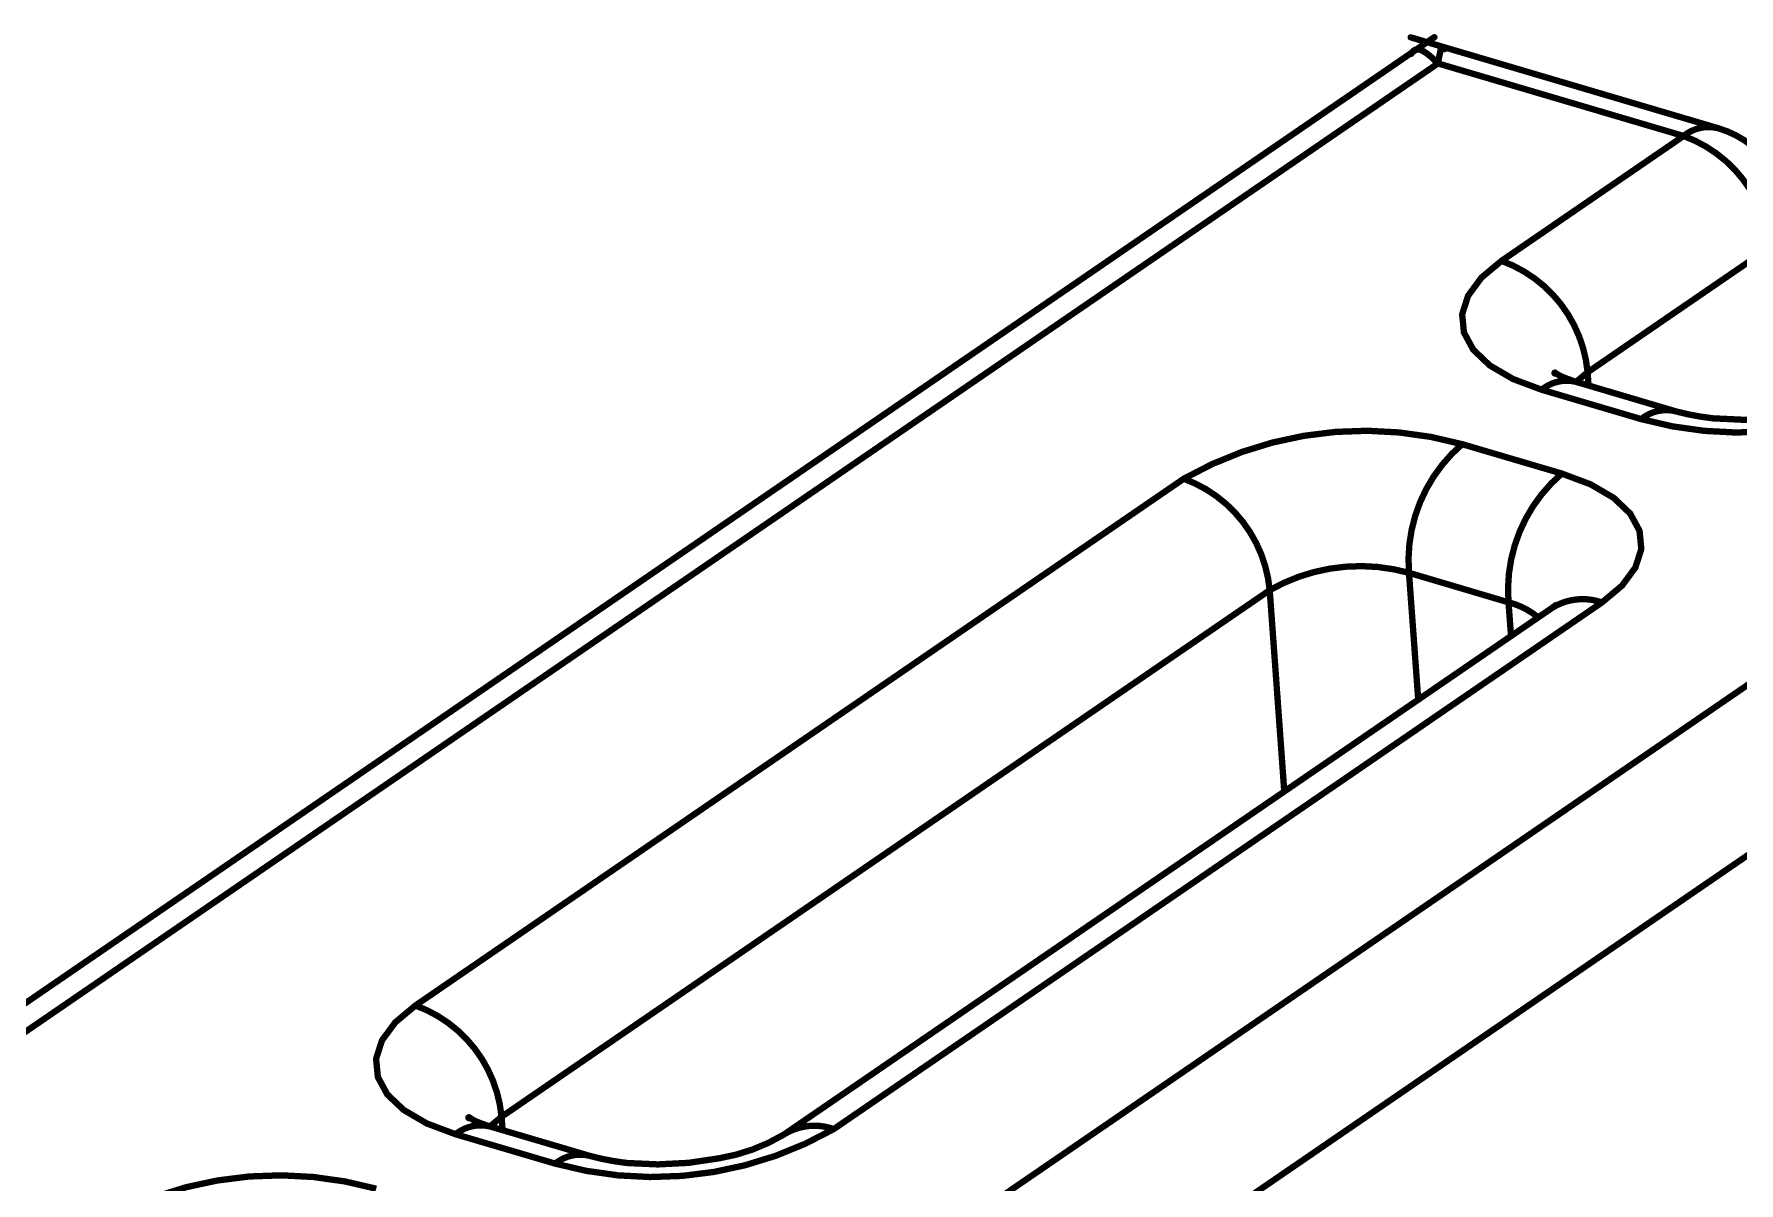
# Model space of a CAD drawing. Header units: inches. Extents: x 0 to 35.2, y -0.7 to 15.9.
# Drawn here: x 33.7064 to 33.8411, y 9.7648 to 9.8556 of the extents above; entities that cross this region are included whole.
import ezdxf

# ---------------------------------------------------------------- set-up
doc = ezdxf.new("R2010")
doc.units = ezdxf.units.IN
doc.header["$MEASUREMENT"] = 0
doc.layers.add('Dimensions', color=6, linetype='Continuous')

msp = doc.modelspace()

# ---------------------------------------------------------------- linework, layer by layer
at = {"layer": 'Dimensions'}
for points in [[(33.67008, 9.75457, 0.0005, 0.0005, 0), (33.81704, 9.85532, 0.0005, 0.0005, 0)], [(33.81518, 9.85531, 0.0005, 0.0005, 0), (33.83947, 9.84813, 0.0005, 0.0005, 0)], [(33.81522, 9.854, 0.0005, 0.0005, -0.426462), (33.81593, 9.85432, 0.0005, 0.0005, 0)], [(33.81593, 9.85432, 0.0005, 0.0005, -0.073158), (33.81637, 9.85409, 0.0005, 0.0005, 0)], [(33.81637, 9.85409, 0.0005, 0.0005, -0.02985), (33.81685, 9.85371, 0.0005, 0.0005, 0)], [(33.81685, 9.85371, 0.0005, 0.0005, -0.008247), (33.81733, 9.85325, 0.0005, 0.0005, 0)], [(33.81733, 9.85325, 0.0005, 0.0005, -0.019931), (33.81753, 9.85426, 0.0005, 0.0005, 0)], [(33.81753, 9.85426, 0.0005, 0.0005, -0.09011), (33.81763, 9.85451, 0.0005, 0.0005, 0)], [(33.81763, 9.85451, 0.0005, 0.0005, -0.509493), (33.81774, 9.85452, 0.0005, 0.0005, 0)], [(33.81774, 9.85452, 0.0005, 0.0005, -0.061824), (33.81784, 9.85438, 0.0005, 0.0005, 0)], [(33.67768, 9.75752, 0.0005, 0.0005, 0), (33.81733, 9.85325, 0.0005, 0.0005, 0)], [(33.81733, 9.85325, 0.0005, 0.0005, 0), (33.83673, 9.84752, 0.0005, 0.0005, 0)], [(33.83673, 9.84752, 0.0005, 0.0005, -0.237149), (33.83947, 9.84813, 0.0005, 0.0005, 0)], [(33.83947, 9.84813, 0.0005, 0.0005, -0.312365), (33.84509, 9.84115, 0.0005, 0.0005, 0)], [(33.82235, 9.83766, 0.0005, 0.0005, 0), (33.83673, 9.84752, 0.0005, 0.0005, 0)], [(33.83673, 9.84752, 0.0005, 0.0005, -0.290623), (33.84353, 9.83872, 0.0005, 0.0005, 0)], [(33.82915, 9.82886, 0.0005, 0.0005, 0), (33.84353, 9.83872, 0.0005, 0.0005, 0)], [(33.82076, 9.83633, 0.0005, 0.0005, 0), (33.82235, 9.83766, 0.0005, 0.0005, 0)], [(33.82235, 9.83766, 0.0005, 0.0005, -0.290623), (33.82915, 9.82886, 0.0005, 0.0005, 0)], [(33.81971, 9.8349, 0.0005, 0.0005, 0), (33.82076, 9.83633, 0.0005, 0.0005, 0)], [(33.81924, 9.83344, 0.0005, 0.0005, 0), (33.81971, 9.8349, 0.0005, 0.0005, 0)], [(33.81924, 9.83344, 0.0005, 0.0005, 0), (33.81938, 9.832, 0.0005, 0.0005, 0)], [(33.81938, 9.832, 0.0005, 0.0005, 0), (33.82012, 9.83064, 0.0005, 0.0005, 0)], [(33.82012, 9.83064, 0.0005, 0.0005, 0), (33.82142, 9.8294, 0.0005, 0.0005, 0)], [(33.82142, 9.8294, 0.0005, 0.0005, 0), (33.82325, 9.82833, 0.0005, 0.0005, 0)], [(33.82325, 9.82833, 0.0005, 0.0005, 0), (33.82552, 9.82748, 0.0005, 0.0005, 0)], [(33.82552, 9.82748, 0.0005, 0.0005, -0.237149), (33.82825, 9.8281, 0.0005, 0.0005, 0)], [(33.8266, 9.82878, 0.0005, 0.0005, -4.707283), (33.8266, 9.82881, 0.0005, 0.0005, 0)], [(33.82683, 9.82866, 0.0005, 0.0005, -0.013739), (33.8266, 9.82881, 0.0005, 0.0005, 0)], [(33.82722, 9.82847, 0.0005, 0.0005, -0.036379), (33.82683, 9.82866, 0.0005, 0.0005, 0)], [(33.82825, 9.8281, 0.0005, 0.0005, -0.020807), (33.82722, 9.82847, 0.0005, 0.0005, 0)], [(33.82825, 9.8281, 0.0005, 0.0005, 0), (33.83612, 9.82577, 0.0005, 0.0005, 0)], [(33.82825, 9.8281, 0.0005, 0.0005, 0), (33.82836, 9.82806, 0.0005, 0.0005, 0)], [(33.82826, 9.8281, 0.0005, 0.0005, 0), (33.82835, 9.82819, 0.0005, 0.0005, 0)], [(33.82835, 9.82819, 0.0005, 0.0005, 0), (33.82915, 9.82886, 0.0005, 0.0005, 0)], [(33.82915, 9.82886, 0.0005, 0.0005, 0), (33.82922, 9.82781, 0.0005, 0.0005, 0)], [(33.85538, 9.82789, 0.0005, 0.0005, -0.200602), (33.83338, 9.82516, 0.0005, 0.0005, 0)], [(33.82552, 9.82748, 0.0005, 0.0005, 0), (33.83338, 9.82516, 0.0005, 0.0005, 0)], [(33.83338, 9.82516, 0.0005, 0.0005, -0.235041), (33.8361, 9.82578, 0.0005, 0.0005, 0)], [(33.83906, 9.82522, 0.0005, 0.0005, -0.037371), (33.83612, 9.82577, 0.0005, 0.0005, 0)], [(33.84633, 9.82558, 0.0005, 0.0005, -0.072574), (33.83906, 9.82522, 0.0005, 0.0005, 0)], [(33.79725, 9.82045, 0.0005, 0.0005, -0.200602), (33.81924, 9.82318, 0.0005, 0.0005, 0)], [(33.81504, 9.81302, 0.0005, 0.0005, -0.239837), (33.81924, 9.82318, 0.0005, 0.0005, 0)], [(33.81924, 9.82318, 0.0005, 0.0005, 0), (33.82711, 9.82086, 0.0005, 0.0005, 0)], [(33.73657, 9.77885, 0.0005, 0.0005, 0), (33.79725, 9.82045, 0.0005, 0.0005, 0)], [(33.79725, 9.82045, 0.0005, 0.0005, -0.290623), (33.80404, 9.81165, 0.0005, 0.0005, 0)], [(33.8229, 9.81069, 0.0005, 0.0005, -0.239837), (33.82711, 9.82086, 0.0005, 0.0005, 0)], [(33.82711, 9.82086, 0.0005, 0.0005, 0), (33.82938, 9.82001, 0.0005, 0.0005, 0)], [(33.82938, 9.82001, 0.0005, 0.0005, 0), (33.83121, 9.81894, 0.0005, 0.0005, 0)], [(33.76677, 9.75274, 0.0005, 0.0005, 0), (33.86248, 9.81835, 0.0005, 0.0005, 0)], [(33.83121, 9.81894, 0.0005, 0.0005, 0), (33.83251, 9.8177, 0.0005, 0.0005, 0)], [(33.83251, 9.8177, 0.0005, 0.0005, 0), (33.83325, 9.81634, 0.0005, 0.0005, 0)], [(33.83325, 9.81634, 0.0005, 0.0005, 0), (33.83339, 9.81489, 0.0005, 0.0005, 0)], [(33.83292, 9.81344, 0.0005, 0.0005, 0), (33.83339, 9.81489, 0.0005, 0.0005, 0)], [(33.80404, 9.81165, 0.0005, 0.0005, -0.200602), (33.81504, 9.81302, 0.0005, 0.0005, 0)], [(33.81504, 9.81302, 0.0005, 0.0005, 0), (33.8229, 9.81069, 0.0005, 0.0005, 0)], [(33.81504, 9.81302, 0.0005, 0.0005, 0), (33.81577, 9.803, 0.0005, 0.0005, 0)], [(33.83187, 9.81201, 0.0005, 0.0005, 0), (33.83292, 9.81344, 0.0005, 0.0005, 0)], [(33.74337, 9.77006, 0.0005, 0.0005, 0), (33.80404, 9.81165, 0.0005, 0.0005, 0)], [(33.80404, 9.81165, 0.0005, 0.0005, 0), (33.80519, 9.79575, 0.0005, 0.0005, 0)], [(33.83028, 9.81068, 0.0005, 0.0005, 0), (33.83187, 9.81201, 0.0005, 0.0005, 0)], [(33.76566, 9.76865, 0.0005, 0.0005, 0), (33.82633, 9.81024, 0.0005, 0.0005, 0)], [(33.76961, 9.76909, 0.0005, 0.0005, 0), (33.83028, 9.81068, 0.0005, 0.0005, 0)], [(33.8229, 9.81069, 0.0005, 0.0005, 0), (33.8231, 9.80802, 0.0005, 0.0005, 0)], [(33.8229, 9.81069, 0.0005, 0.0005, -0.113803), (33.82524, 9.8095, 0.0005, 0.0005, 0)], [(33.82633, 9.81024, 0.0005, 0.0005, -0.230341), (33.83028, 9.81068, 0.0005, 0.0005, 0)], [(33.82633, 9.81024, 0.0005, 0.0005, 0), (33.82646, 9.81034, 0.0005, 0.0005, 0)], [(33.82646, 9.81034, 0.0005, 0.0005, 0), (33.82657, 9.81042, 0.0005, 0.0005, 0)], [(33.82657, 9.81042, 0.0005, 0.0005, 0), (33.82662, 9.81046, 0.0005, 0.0005, 0)], [(33.82662, 9.81046, 0.0005, 0.0005, -33.501961), (33.82662, 9.81046, 0.0005, 0.0005, 0)], [(33.78193, 9.74968, 0.0005, 0.0005, 0), (33.86457, 9.80633, 0.0005, 0.0005, 0)], [(33.73498, 9.77752, 0.0005, 0.0005, 0), (33.73657, 9.77885, 0.0005, 0.0005, 0)], [(33.73657, 9.77885, 0.0005, 0.0005, -0.290623), (33.74337, 9.77006, 0.0005, 0.0005, 0)], [(33.73393, 9.7761, 0.0005, 0.0005, 0), (33.73498, 9.77752, 0.0005, 0.0005, 0)], [(33.73346, 9.77464, 0.0005, 0.0005, 0), (33.73393, 9.7761, 0.0005, 0.0005, 0)], [(33.73346, 9.77464, 0.0005, 0.0005, 0), (33.7336, 9.7732, 0.0005, 0.0005, 0)], [(33.7336, 9.7732, 0.0005, 0.0005, 0), (33.73434, 9.77183, 0.0005, 0.0005, 0)], [(33.73434, 9.77183, 0.0005, 0.0005, 0), (33.73564, 9.7706, 0.0005, 0.0005, 0)], [(33.73564, 9.7706, 0.0005, 0.0005, 0), (33.73747, 9.76953, 0.0005, 0.0005, 0)], [(33.74083, 9.76998, 0.0005, 0.0005, -4.707283), (33.74082, 9.77001, 0.0005, 0.0005, 0)], [(33.74105, 9.76986, 0.0005, 0.0005, -0.013739), (33.74082, 9.77001, 0.0005, 0.0005, 0)], [(33.74144, 9.76966, 0.0005, 0.0005, -0.036379), (33.74105, 9.76986, 0.0005, 0.0005, 0)], [(33.74257, 9.76939, 0.0005, 0.0005, 0), (33.74337, 9.77006, 0.0005, 0.0005, 0)], [(33.74337, 9.77006, 0.0005, 0.0005, 0), (33.74345, 9.76901, 0.0005, 0.0005, 0)], [(33.73747, 9.76953, 0.0005, 0.0005, 0), (33.73974, 9.76868, 0.0005, 0.0005, 0)], [(33.73974, 9.76868, 0.0005, 0.0005, -0.237149), (33.74248, 9.76929, 0.0005, 0.0005, 0)], [(33.73974, 9.76868, 0.0005, 0.0005, 0), (33.74761, 9.76636, 0.0005, 0.0005, 0)], [(33.74248, 9.76929, 0.0005, 0.0005, -0.020807), (33.74144, 9.76966, 0.0005, 0.0005, 0)], [(33.74248, 9.76929, 0.0005, 0.0005, 0), (33.74257, 9.76939, 0.0005, 0.0005, 0)], [(33.74248, 9.76929, 0.0005, 0.0005, 0), (33.75034, 9.76697, 0.0005, 0.0005, 0)], [(33.74248, 9.76929, 0.0005, 0.0005, 0), (33.74258, 9.76926, 0.0005, 0.0005, 0)], [(33.76961, 9.76909, 0.0005, 0.0005, -0.200602), (33.74761, 9.76636, 0.0005, 0.0005, 0)], [(33.76566, 9.76865, 0.0005, 0.0005, -0.094276), (33.76055, 9.76678, 0.0005, 0.0005, 0)], [(33.76571, 9.76869, 0.0005, 0.0005, -0.225753), (33.76961, 9.76909, 0.0005, 0.0005, 0)], [(33.74761, 9.76636, 0.0005, 0.0005, -0.235041), (33.75032, 9.76698, 0.0005, 0.0005, 0)], [(33.75328, 9.76641, 0.0005, 0.0005, -0.037371), (33.75034, 9.76697, 0.0005, 0.0005, 0)], [(33.76055, 9.76678, 0.0005, 0.0005, -0.072574), (33.75328, 9.76641, 0.0005, 0.0005, 0)], [(33.71147, 9.76164, 0.0005, 0.0005, -0.200602), (33.73347, 9.76438, 0.0005, 0.0005, 0)]]:
    msp.add_lwpolyline(points, format="xyseb", dxfattribs=at)
for points in [[(33.81505, 9.85531, 0.00025, 0.00025, 1), (33.8153, 9.85531, 0.00025, 0.00025, 1)], [(33.81692, 9.85532, 0.00025, 0.00025, 1), (33.81717, 9.85532, 0.00025, 0.00025, 1)], [(33.81509, 9.854, 0.00025, 0.00025, 1), (33.81534, 9.854, 0.00025, 0.00025, 1)], [(33.81581, 9.85432, 0.00025, 0.00025, 1), (33.81606, 9.85432, 0.00025, 0.00025, 1)], [(33.81581, 9.85432, 0.00025, 0.00025, 1), (33.81606, 9.85432, 0.00025, 0.00025, 1)], [(33.81625, 9.85409, 0.00025, 0.00025, 1), (33.8165, 9.85409, 0.00025, 0.00025, 1)], [(33.81625, 9.85409, 0.00025, 0.00025, 1), (33.8165, 9.85409, 0.00025, 0.00025, 1)], [(33.81672, 9.85371, 0.00025, 0.00025, 1), (33.81697, 9.85371, 0.00025, 0.00025, 1)], [(33.81672, 9.85371, 0.00025, 0.00025, 1), (33.81697, 9.85371, 0.00025, 0.00025, 1)], [(33.8174, 9.85426, 0.00025, 0.00025, 1), (33.81765, 9.85426, 0.00025, 0.00025, 1)], [(33.8174, 9.85426, 0.00025, 0.00025, 1), (33.81765, 9.85426, 0.00025, 0.00025, 1)], [(33.81751, 9.85451, 0.00025, 0.00025, 1), (33.81776, 9.85451, 0.00025, 0.00025, 1)], [(33.81751, 9.85451, 0.00025, 0.00025, 1), (33.81776, 9.85451, 0.00025, 0.00025, 1)], [(33.81761, 9.85452, 0.00025, 0.00025, 1), (33.81786, 9.85452, 0.00025, 0.00025, 1)], [(33.81761, 9.85452, 0.00025, 0.00025, 1), (33.81786, 9.85452, 0.00025, 0.00025, 1)], [(33.81772, 9.85438, 0.00025, 0.00025, 1), (33.81797, 9.85438, 0.00025, 0.00025, 1)], [(33.81721, 9.85325, 0.00025, 0.00025, 1), (33.81746, 9.85325, 0.00025, 0.00025, 1)], [(33.81721, 9.85325, 0.00025, 0.00025, 1), (33.81746, 9.85325, 0.00025, 0.00025, 1)], [(33.81721, 9.85325, 0.00025, 0.00025, 1), (33.81746, 9.85325, 0.00025, 0.00025, 1)], [(33.81721, 9.85325, 0.00025, 0.00025, 1), (33.81746, 9.85325, 0.00025, 0.00025, 1)], [(33.83934, 9.84813, 0.00025, 0.00025, 1), (33.83959, 9.84813, 0.00025, 0.00025, 1)], [(33.83934, 9.84813, 0.00025, 0.00025, 1), (33.83959, 9.84813, 0.00025, 0.00025, 1)], [(33.83934, 9.84813, 0.00025, 0.00025, 1), (33.83959, 9.84813, 0.00025, 0.00025, 1)], [(33.83661, 9.84752, 0.00025, 0.00025, 1), (33.83686, 9.84752, 0.00025, 0.00025, 1)], [(33.83661, 9.84752, 0.00025, 0.00025, 1), (33.83686, 9.84752, 0.00025, 0.00025, 1)], [(33.83661, 9.84752, 0.00025, 0.00025, 1), (33.83686, 9.84752, 0.00025, 0.00025, 1)], [(33.83661, 9.84752, 0.00025, 0.00025, 1), (33.83686, 9.84752, 0.00025, 0.00025, 1)], [(33.82223, 9.83766, 0.00025, 0.00025, 1), (33.82248, 9.83766, 0.00025, 0.00025, 1)], [(33.82223, 9.83766, 0.00025, 0.00025, 1), (33.82248, 9.83766, 0.00025, 0.00025, 1)], [(33.82223, 9.83766, 0.00025, 0.00025, 1), (33.82248, 9.83766, 0.00025, 0.00025, 1)], [(33.82063, 9.83633, 0.00025, 0.00025, 1), (33.82088, 9.83633, 0.00025, 0.00025, 1)], [(33.82063, 9.83633, 0.00025, 0.00025, 1), (33.82088, 9.83633, 0.00025, 0.00025, 1)], [(33.81958, 9.8349, 0.00025, 0.00025, 1), (33.81983, 9.8349, 0.00025, 0.00025, 1)], [(33.81958, 9.8349, 0.00025, 0.00025, 1), (33.81983, 9.8349, 0.00025, 0.00025, 1)], [(33.81912, 9.83344, 0.00025, 0.00025, 1), (33.81937, 9.83344, 0.00025, 0.00025, 1)], [(33.81912, 9.83344, 0.00025, 0.00025, 1), (33.81937, 9.83344, 0.00025, 0.00025, 1)], [(33.81925, 9.832, 0.00025, 0.00025, 1), (33.8195, 9.832, 0.00025, 0.00025, 1)], [(33.81925, 9.832, 0.00025, 0.00025, 1), (33.8195, 9.832, 0.00025, 0.00025, 1)], [(33.81999, 9.83064, 0.00025, 0.00025, 1), (33.82024, 9.83064, 0.00025, 0.00025, 1)], [(33.81999, 9.83064, 0.00025, 0.00025, 1), (33.82024, 9.83064, 0.00025, 0.00025, 1)], [(33.8213, 9.8294, 0.00025, 0.00025, 1), (33.82155, 9.8294, 0.00025, 0.00025, 1)], [(33.8213, 9.8294, 0.00025, 0.00025, 1), (33.82155, 9.8294, 0.00025, 0.00025, 1)], [(33.82312, 9.82833, 0.00025, 0.00025, 1), (33.82337, 9.82833, 0.00025, 0.00025, 1)], [(33.82312, 9.82833, 0.00025, 0.00025, 1), (33.82337, 9.82833, 0.00025, 0.00025, 1)], [(33.82647, 9.82881, 0.00025, 0.00025, 1), (33.82672, 9.82881, 0.00025, 0.00025, 1)], [(33.82647, 9.82881, 0.00025, 0.00025, 1), (33.82672, 9.82881, 0.00025, 0.00025, 1)], [(33.82648, 9.82878, 0.00025, 0.00025, 1), (33.82673, 9.82878, 0.00025, 0.00025, 1)], [(33.8267, 9.82866, 0.00025, 0.00025, 1), (33.82695, 9.82866, 0.00025, 0.00025, 1)], [(33.8267, 9.82866, 0.00025, 0.00025, 1), (33.82695, 9.82866, 0.00025, 0.00025, 1)], [(33.82709, 9.82847, 0.00025, 0.00025, 1), (33.82734, 9.82847, 0.00025, 0.00025, 1)], [(33.82709, 9.82847, 0.00025, 0.00025, 1), (33.82734, 9.82847, 0.00025, 0.00025, 1)], [(33.82813, 9.8281, 0.00025, 0.00025, 1), (33.82838, 9.8281, 0.00025, 0.00025, 1)], [(33.82813, 9.8281, 0.00025, 0.00025, 1), (33.82838, 9.8281, 0.00025, 0.00025, 1)], [(33.82813, 9.8281, 0.00025, 0.00025, 1), (33.82838, 9.8281, 0.00025, 0.00025, 1)], [(33.82813, 9.8281, 0.00025, 0.00025, 1), (33.82838, 9.8281, 0.00025, 0.00025, 1)], [(33.82813, 9.8281, 0.00025, 0.00025, 1), (33.82838, 9.8281, 0.00025, 0.00025, 1)], [(33.82822, 9.82819, 0.00025, 0.00025, 1), (33.82847, 9.82819, 0.00025, 0.00025, 1)], [(33.82822, 9.82819, 0.00025, 0.00025, 1), (33.82847, 9.82819, 0.00025, 0.00025, 1)], [(33.82823, 9.82806, 0.00025, 0.00025, 1), (33.82848, 9.82806, 0.00025, 0.00025, 1)], [(33.82902, 9.82886, 0.00025, 0.00025, 1), (33.82927, 9.82886, 0.00025, 0.00025, 1)], [(33.82902, 9.82886, 0.00025, 0.00025, 1), (33.82927, 9.82886, 0.00025, 0.00025, 1)], [(33.82902, 9.82886, 0.00025, 0.00025, 1), (33.82927, 9.82886, 0.00025, 0.00025, 1)], [(33.82902, 9.82886, 0.00025, 0.00025, 1), (33.82927, 9.82886, 0.00025, 0.00025, 1)], [(33.8291, 9.82781, 0.00025, 0.00025, 1), (33.82935, 9.82781, 0.00025, 0.00025, 1)], [(33.8254, 9.82748, 0.00025, 0.00025, 1), (33.82565, 9.82748, 0.00025, 0.00025, 1)], [(33.8254, 9.82748, 0.00025, 0.00025, 1), (33.82565, 9.82748, 0.00025, 0.00025, 1)], [(33.8254, 9.82748, 0.00025, 0.00025, 1), (33.82565, 9.82748, 0.00025, 0.00025, 1)], [(33.83326, 9.82516, 0.00025, 0.00025, 1), (33.83351, 9.82516, 0.00025, 0.00025, 1)], [(33.83326, 9.82516, 0.00025, 0.00025, 1), (33.83351, 9.82516, 0.00025, 0.00025, 1)], [(33.83326, 9.82516, 0.00025, 0.00025, 1), (33.83351, 9.82516, 0.00025, 0.00025, 1)], [(33.83597, 9.82578, 0.00025, 0.00025, 1), (33.83622, 9.82578, 0.00025, 0.00025, 1)], [(33.83599, 9.82577, 0.00025, 0.00025, 1), (33.83624, 9.82577, 0.00025, 0.00025, 1)], [(33.83599, 9.82577, 0.00025, 0.00025, 1), (33.83624, 9.82577, 0.00025, 0.00025, 1)], [(33.83893, 9.82522, 0.00025, 0.00025, 1), (33.83918, 9.82522, 0.00025, 0.00025, 1)], [(33.83893, 9.82522, 0.00025, 0.00025, 1), (33.83918, 9.82522, 0.00025, 0.00025, 1)], [(33.81912, 9.82318, 0.00025, 0.00025, 1), (33.81937, 9.82318, 0.00025, 0.00025, 1)], [(33.81912, 9.82318, 0.00025, 0.00025, 1), (33.81937, 9.82318, 0.00025, 0.00025, 1)], [(33.81912, 9.82318, 0.00025, 0.00025, 1), (33.81937, 9.82318, 0.00025, 0.00025, 1)], [(33.79712, 9.82045, 0.00025, 0.00025, 1), (33.79737, 9.82045, 0.00025, 0.00025, 1)], [(33.79712, 9.82045, 0.00025, 0.00025, 1), (33.79737, 9.82045, 0.00025, 0.00025, 1)], [(33.79712, 9.82045, 0.00025, 0.00025, 1), (33.79737, 9.82045, 0.00025, 0.00025, 1)], [(33.82698, 9.82086, 0.00025, 0.00025, 1), (33.82723, 9.82086, 0.00025, 0.00025, 1)], [(33.82698, 9.82086, 0.00025, 0.00025, 1), (33.82723, 9.82086, 0.00025, 0.00025, 1)], [(33.82698, 9.82086, 0.00025, 0.00025, 1), (33.82723, 9.82086, 0.00025, 0.00025, 1)], [(33.82926, 9.82001, 0.00025, 0.00025, 1), (33.82951, 9.82001, 0.00025, 0.00025, 1)], [(33.82926, 9.82001, 0.00025, 0.00025, 1), (33.82951, 9.82001, 0.00025, 0.00025, 1)], [(33.83108, 9.81894, 0.00025, 0.00025, 1), (33.83133, 9.81894, 0.00025, 0.00025, 1)], [(33.83108, 9.81894, 0.00025, 0.00025, 1), (33.83133, 9.81894, 0.00025, 0.00025, 1)], [(33.83239, 9.8177, 0.00025, 0.00025, 1), (33.83264, 9.8177, 0.00025, 0.00025, 1)], [(33.83239, 9.8177, 0.00025, 0.00025, 1), (33.83264, 9.8177, 0.00025, 0.00025, 1)], [(33.83312, 9.81634, 0.00025, 0.00025, 1), (33.83337, 9.81634, 0.00025, 0.00025, 1)], [(33.83312, 9.81634, 0.00025, 0.00025, 1), (33.83337, 9.81634, 0.00025, 0.00025, 1)], [(33.83326, 9.81489, 0.00025, 0.00025, 1), (33.83351, 9.81489, 0.00025, 0.00025, 1)], [(33.83326, 9.81489, 0.00025, 0.00025, 1), (33.83351, 9.81489, 0.00025, 0.00025, 1)], [(33.81491, 9.81302, 0.00025, 0.00025, 1), (33.81516, 9.81302, 0.00025, 0.00025, 1)], [(33.81491, 9.81302, 0.00025, 0.00025, 1), (33.81516, 9.81302, 0.00025, 0.00025, 1)], [(33.81491, 9.81302, 0.00025, 0.00025, 1), (33.81516, 9.81302, 0.00025, 0.00025, 1)], [(33.81491, 9.81302, 0.00025, 0.00025, 1), (33.81516, 9.81302, 0.00025, 0.00025, 1)], [(33.8328, 9.81344, 0.00025, 0.00025, 1), (33.83305, 9.81344, 0.00025, 0.00025, 1)], [(33.8328, 9.81344, 0.00025, 0.00025, 1), (33.83305, 9.81344, 0.00025, 0.00025, 1)], [(33.80392, 9.81165, 0.00025, 0.00025, 1), (33.80417, 9.81165, 0.00025, 0.00025, 1)], [(33.80392, 9.81165, 0.00025, 0.00025, 1), (33.80417, 9.81165, 0.00025, 0.00025, 1)], [(33.80392, 9.81165, 0.00025, 0.00025, 1), (33.80417, 9.81165, 0.00025, 0.00025, 1)], [(33.80392, 9.81165, 0.00025, 0.00025, 1), (33.80417, 9.81165, 0.00025, 0.00025, 1)], [(33.83175, 9.81201, 0.00025, 0.00025, 1), (33.832, 9.81201, 0.00025, 0.00025, 1)], [(33.83175, 9.81201, 0.00025, 0.00025, 1), (33.832, 9.81201, 0.00025, 0.00025, 1)], [(33.82278, 9.81069, 0.00025, 0.00025, 1), (33.82303, 9.81069, 0.00025, 0.00025, 1)], [(33.82278, 9.81069, 0.00025, 0.00025, 1), (33.82303, 9.81069, 0.00025, 0.00025, 1)], [(33.82278, 9.81069, 0.00025, 0.00025, 1), (33.82303, 9.81069, 0.00025, 0.00025, 1)], [(33.82278, 9.81069, 0.00025, 0.00025, 1), (33.82303, 9.81069, 0.00025, 0.00025, 1)], [(33.8262, 9.81024, 0.00025, 0.00025, 1), (33.82645, 9.81024, 0.00025, 0.00025, 1)], [(33.8262, 9.81024, 0.00025, 0.00025, 1), (33.82645, 9.81024, 0.00025, 0.00025, 1)], [(33.8262, 9.81024, 0.00025, 0.00025, 1), (33.82645, 9.81024, 0.00025, 0.00025, 1)], [(33.82634, 9.81034, 0.00025, 0.00025, 1), (33.82659, 9.81034, 0.00025, 0.00025, 1)], [(33.82634, 9.81034, 0.00025, 0.00025, 1), (33.82659, 9.81034, 0.00025, 0.00025, 1)], [(33.82644, 9.81042, 0.00025, 0.00025, 1), (33.82669, 9.81042, 0.00025, 0.00025, 1)], [(33.82644, 9.81042, 0.00025, 0.00025, 1), (33.82669, 9.81042, 0.00025, 0.00025, 1)], [(33.82649, 9.81046, 0.00025, 0.00025, 1), (33.82674, 9.81046, 0.00025, 0.00025, 1)], [(33.8265, 9.81046, 0.00025, 0.00025, 1), (33.82675, 9.81046, 0.00025, 0.00025, 1)], [(33.82649, 9.81046, 0.00025, 0.00025, 1), (33.82674, 9.81046, 0.00025, 0.00025, 1)], [(33.83015, 9.81068, 0.00025, 0.00025, 1), (33.8304, 9.81068, 0.00025, 0.00025, 1)], [(33.83015, 9.81068, 0.00025, 0.00025, 1), (33.8304, 9.81068, 0.00025, 0.00025, 1)], [(33.83015, 9.81068, 0.00025, 0.00025, 1), (33.8304, 9.81068, 0.00025, 0.00025, 1)], [(33.82512, 9.8095, 0.00025, 0.00025, 1), (33.82537, 9.8095, 0.00025, 0.00025, 1)], [(33.82297, 9.80802, 0.00025, 0.00025, 1), (33.82322, 9.80802, 0.00025, 0.00025, 1)], [(33.81564, 9.803, 0.00025, 0.00025, 1), (33.81589, 9.803, 0.00025, 0.00025, 1)], [(33.80507, 9.79575, 0.00025, 0.00025, 1), (33.80532, 9.79575, 0.00025, 0.00025, 1)], [(33.73645, 9.77885, 0.00025, 0.00025, 1), (33.7367, 9.77885, 0.00025, 0.00025, 1)], [(33.73645, 9.77885, 0.00025, 0.00025, 1), (33.7367, 9.77885, 0.00025, 0.00025, 1)], [(33.73645, 9.77885, 0.00025, 0.00025, 1), (33.7367, 9.77885, 0.00025, 0.00025, 1)], [(33.73485, 9.77752, 0.00025, 0.00025, 1), (33.7351, 9.77752, 0.00025, 0.00025, 1)], [(33.73485, 9.77752, 0.00025, 0.00025, 1), (33.7351, 9.77752, 0.00025, 0.00025, 1)], [(33.7338, 9.7761, 0.00025, 0.00025, 1), (33.73405, 9.7761, 0.00025, 0.00025, 1)], [(33.7338, 9.7761, 0.00025, 0.00025, 1), (33.73405, 9.7761, 0.00025, 0.00025, 1)], [(33.73334, 9.77464, 0.00025, 0.00025, 1), (33.73359, 9.77464, 0.00025, 0.00025, 1)], [(33.73334, 9.77464, 0.00025, 0.00025, 1), (33.73359, 9.77464, 0.00025, 0.00025, 1)], [(33.73348, 9.7732, 0.00025, 0.00025, 1), (33.73373, 9.7732, 0.00025, 0.00025, 1)], [(33.73348, 9.7732, 0.00025, 0.00025, 1), (33.73373, 9.7732, 0.00025, 0.00025, 1)], [(33.73421, 9.77183, 0.00025, 0.00025, 1), (33.73446, 9.77183, 0.00025, 0.00025, 1)], [(33.73421, 9.77183, 0.00025, 0.00025, 1), (33.73446, 9.77183, 0.00025, 0.00025, 1)], [(33.73552, 9.7706, 0.00025, 0.00025, 1), (33.73577, 9.7706, 0.00025, 0.00025, 1)], [(33.73552, 9.7706, 0.00025, 0.00025, 1), (33.73577, 9.7706, 0.00025, 0.00025, 1)], [(33.7407, 9.77001, 0.00025, 0.00025, 1), (33.74095, 9.77001, 0.00025, 0.00025, 1)], [(33.7407, 9.77001, 0.00025, 0.00025, 1), (33.74095, 9.77001, 0.00025, 0.00025, 1)], [(33.7407, 9.76998, 0.00025, 0.00025, 1), (33.74095, 9.76998, 0.00025, 0.00025, 1)], [(33.74092, 9.76986, 0.00025, 0.00025, 1), (33.74117, 9.76986, 0.00025, 0.00025, 1)], [(33.74092, 9.76986, 0.00025, 0.00025, 1), (33.74117, 9.76986, 0.00025, 0.00025, 1)], [(33.74324, 9.77006, 0.00025, 0.00025, 1), (33.74349, 9.77006, 0.00025, 0.00025, 1)], [(33.74324, 9.77006, 0.00025, 0.00025, 1), (33.74349, 9.77006, 0.00025, 0.00025, 1)], [(33.74324, 9.77006, 0.00025, 0.00025, 1), (33.74349, 9.77006, 0.00025, 0.00025, 1)], [(33.74324, 9.77006, 0.00025, 0.00025, 1), (33.74349, 9.77006, 0.00025, 0.00025, 1)], [(33.73734, 9.76953, 0.00025, 0.00025, 1), (33.73759, 9.76953, 0.00025, 0.00025, 1)], [(33.73734, 9.76953, 0.00025, 0.00025, 1), (33.73759, 9.76953, 0.00025, 0.00025, 1)], [(33.73962, 9.76868, 0.00025, 0.00025, 1), (33.73987, 9.76868, 0.00025, 0.00025, 1)], [(33.73962, 9.76868, 0.00025, 0.00025, 1), (33.73987, 9.76868, 0.00025, 0.00025, 1)], [(33.73962, 9.76868, 0.00025, 0.00025, 1), (33.73987, 9.76868, 0.00025, 0.00025, 1)], [(33.74132, 9.76966, 0.00025, 0.00025, 1), (33.74157, 9.76966, 0.00025, 0.00025, 1)], [(33.74132, 9.76966, 0.00025, 0.00025, 1), (33.74157, 9.76966, 0.00025, 0.00025, 1)], [(33.74235, 9.76929, 0.00025, 0.00025, 1), (33.7426, 9.76929, 0.00025, 0.00025, 1)], [(33.74235, 9.76929, 0.00025, 0.00025, 1), (33.7426, 9.76929, 0.00025, 0.00025, 1)], [(33.74236, 9.76929, 0.00025, 0.00025, 1), (33.74261, 9.76929, 0.00025, 0.00025, 1)], [(33.74235, 9.76929, 0.00025, 0.00025, 1), (33.7426, 9.76929, 0.00025, 0.00025, 1)], [(33.74235, 9.76929, 0.00025, 0.00025, 1), (33.7426, 9.76929, 0.00025, 0.00025, 1)], [(33.74245, 9.76939, 0.00025, 0.00025, 1), (33.7427, 9.76939, 0.00025, 0.00025, 1)], [(33.74245, 9.76939, 0.00025, 0.00025, 1), (33.7427, 9.76939, 0.00025, 0.00025, 1)], [(33.74245, 9.76926, 0.00025, 0.00025, 1), (33.7427, 9.76926, 0.00025, 0.00025, 1)], [(33.74332, 9.76901, 0.00025, 0.00025, 1), (33.74357, 9.76901, 0.00025, 0.00025, 1)], [(33.76553, 9.76865, 0.00025, 0.00025, 1), (33.76578, 9.76865, 0.00025, 0.00025, 1)], [(33.76553, 9.76865, 0.00025, 0.00025, 1), (33.76578, 9.76865, 0.00025, 0.00025, 1)], [(33.76559, 9.76869, 0.00025, 0.00025, 1), (33.76584, 9.76869, 0.00025, 0.00025, 1)], [(33.76948, 9.76909, 0.00025, 0.00025, 1), (33.76973, 9.76909, 0.00025, 0.00025, 1)], [(33.76948, 9.76909, 0.00025, 0.00025, 1), (33.76973, 9.76909, 0.00025, 0.00025, 1)], [(33.76948, 9.76909, 0.00025, 0.00025, 1), (33.76973, 9.76909, 0.00025, 0.00025, 1)], [(33.74748, 9.76636, 0.00025, 0.00025, 1), (33.74773, 9.76636, 0.00025, 0.00025, 1)], [(33.74748, 9.76636, 0.00025, 0.00025, 1), (33.74773, 9.76636, 0.00025, 0.00025, 1)], [(33.74748, 9.76636, 0.00025, 0.00025, 1), (33.74773, 9.76636, 0.00025, 0.00025, 1)], [(33.7502, 9.76698, 0.00025, 0.00025, 1), (33.75045, 9.76698, 0.00025, 0.00025, 1)], [(33.75022, 9.76697, 0.00025, 0.00025, 1), (33.75047, 9.76697, 0.00025, 0.00025, 1)], [(33.75022, 9.76697, 0.00025, 0.00025, 1), (33.75047, 9.76697, 0.00025, 0.00025, 1)], [(33.75315, 9.76641, 0.00025, 0.00025, 1), (33.7534, 9.76641, 0.00025, 0.00025, 1)], [(33.75315, 9.76641, 0.00025, 0.00025, 1), (33.7534, 9.76641, 0.00025, 0.00025, 1)], [(33.76043, 9.76678, 0.00025, 0.00025, 1), (33.76068, 9.76678, 0.00025, 0.00025, 1)], [(33.76043, 9.76678, 0.00025, 0.00025, 1), (33.76068, 9.76678, 0.00025, 0.00025, 1)]]:
    msp.add_lwpolyline(points, format="xyseb", close=True, dxfattribs=at)

doc.saveas('drawing.dxf')
